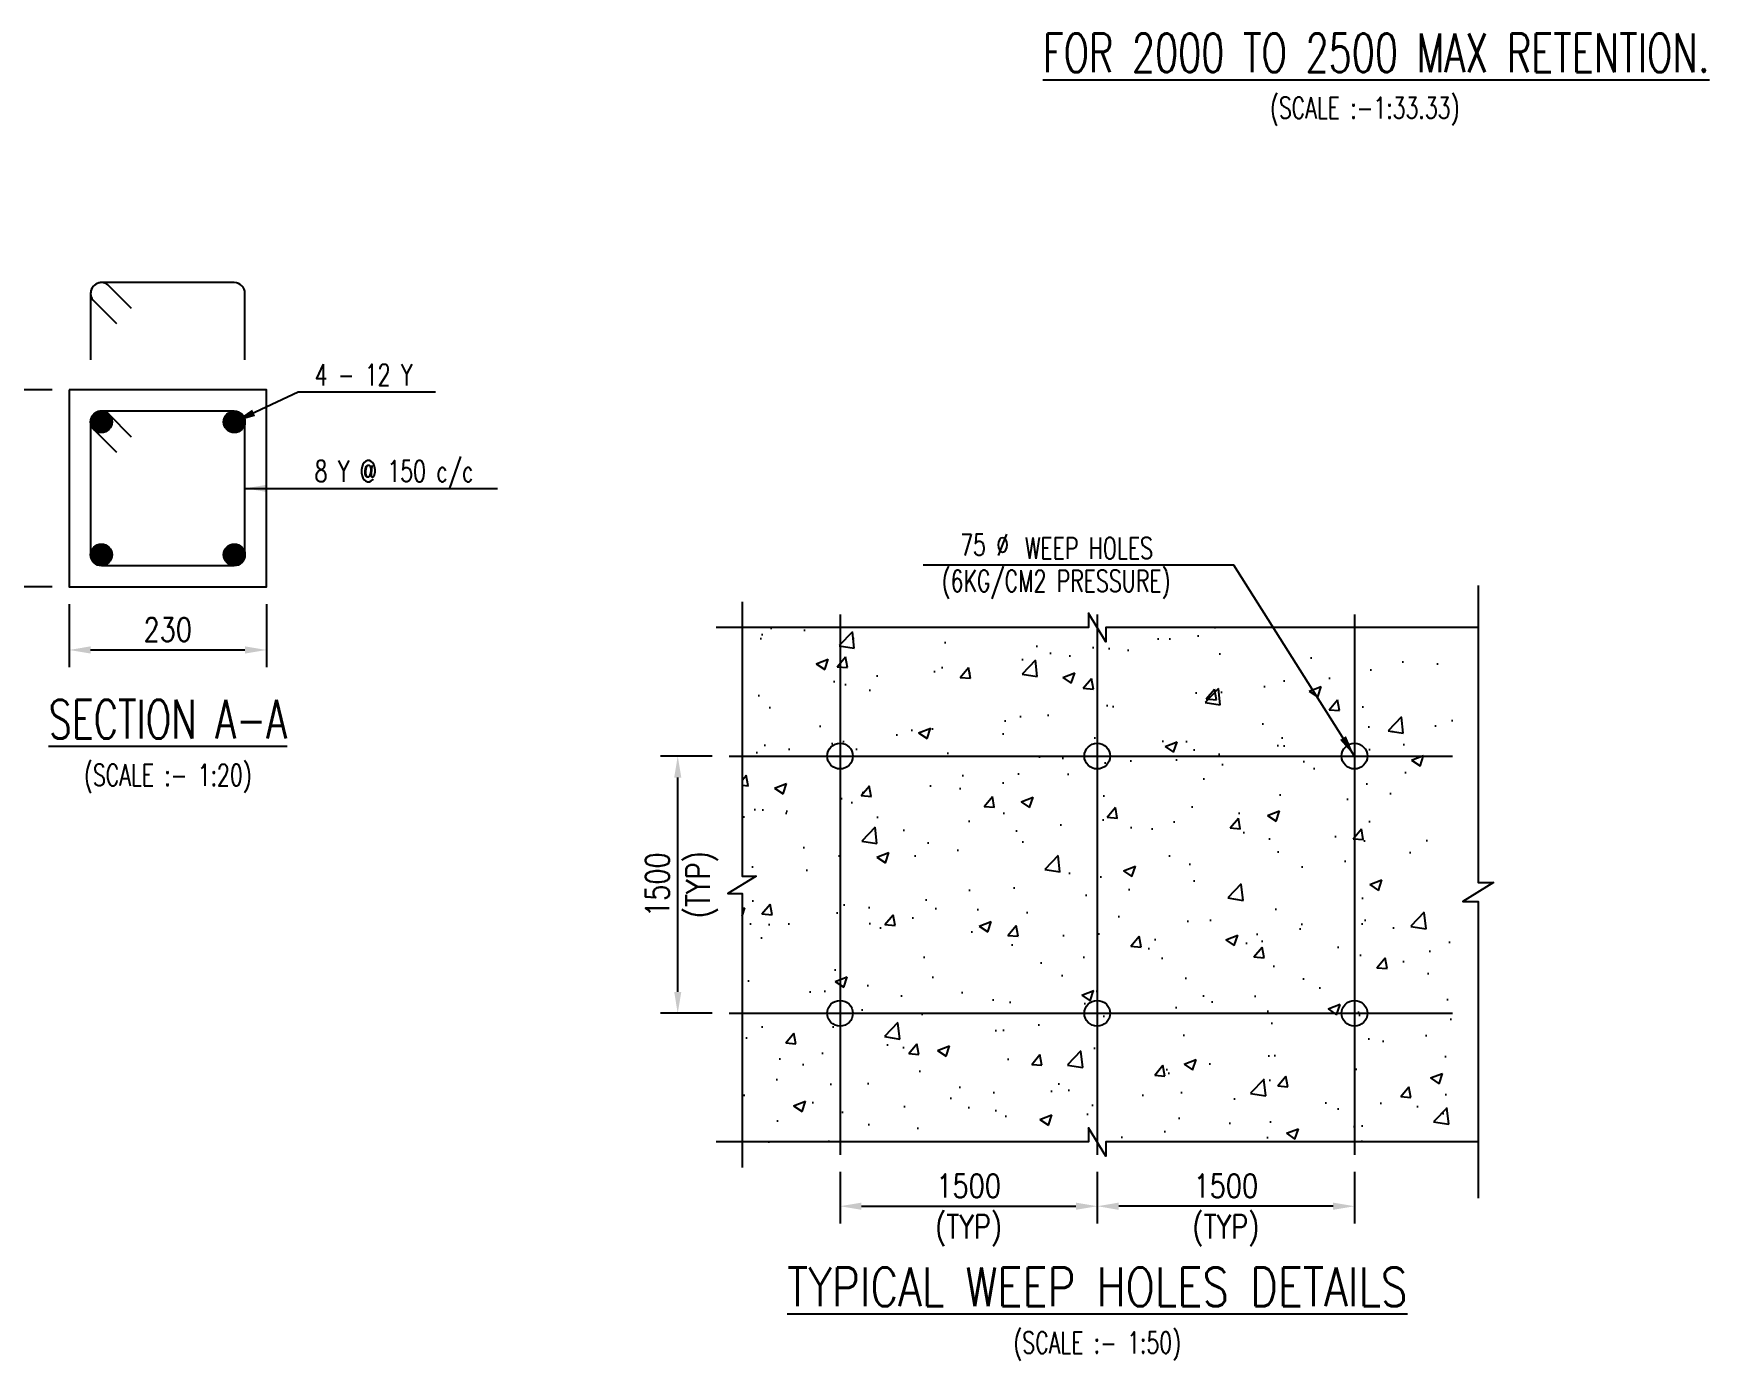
# Model space of a CAD drawing. Extents: x 345615 to 1272425, y -526289 to -156124.
# Drawn here: x 1039312 to 1058858, y -316209 to -300732 of the extents above; entities that cross this region are included whole.
import ezdxf
from ezdxf.enums import TextEntityAlignment as Align
from ezdxf.lldxf.tags import DXFTag

# ---------------------------------------------------------------- set-up
doc = ezdxf.new("R2010")
doc.units = 0
doc.header["$LTSCALE"] = 500
doc.header["$MEASUREMENT"] = 0
doc.header["$PDMODE"] = 35
doc.header["$PDSIZE"] = -15
doc.linetypes.add('CENTER2', pattern=[1.125, 0.75, -0.125, 0.125, -0.125])
doc.layers.get('DEFPOINTS').update_dxf_attribs({"color": 4})
for name, color, linetype in [('LINE CUT', 8, 'Continuous'), ('S-CENTER LINE', 8, 'CENTER2'), ('S-COLUMN', 1, 'Continuous'), ('S-CONCRET LINE', 4, 'Continuous'), ('S-DIM-1', 5, 'Continuous'), ('S-PCC', 9, 'Continuous'), ('S-REINFORCEMENT', 6, 'Continuous'), ('S-STIRUPS)', 3, 'Continuous'), ('S-TEXT', 2, 'Continuous'), ('S-TEXT-1', 4, 'Continuous'), ('S-TITIL', 6, 'Continuous')]:
    doc.layers.add(name, color=color, linetype=linetype)
doc.styles.add('ROMANS', font='simplex.shx', dxfattribs={"width": 0.8, "height": 275, "bigfont": 'bigfont.shx'})
tags = doc.linetypes.add('CENTER', pattern=[2, 1.25, -0.25, 0.25, -0.25]).pattern_tags.tags
tags[10:11] = [DXFTag(74, 4), DXFTag(75, 0), DXFTag(340, '0'), DXFTag(46, 1.0), DXFTag(50, 0.0), DXFTag(44, 0.0), DXFTag(45, 0.0)]
tags[8:9] = [DXFTag(74, 4), DXFTag(75, 0), DXFTag(340, '0'), DXFTag(46, 1.0), DXFTag(50, 0.0), DXFTag(44, 0.0), DXFTag(45, 0.0)]
tags[6:7] = [DXFTag(74, 4), DXFTag(75, 0), DXFTag(340, '0'), DXFTag(46, 1.0), DXFTag(50, 0.0), DXFTag(44, 0.0), DXFTag(45, 0.0)]
tags[4:5] = [DXFTag(74, 4), DXFTag(75, 0), DXFTag(340, '0'), DXFTag(46, 1.0), DXFTag(50, 0.0), DXFTag(44, 0.0), DXFTag(45, 0.0)]
doc.dimstyles.new('dim10', dxfattribs={"dimtxt": 250, "dimasz": 250, "dimexe": 200, "dimexo": 200, "dimgap": 100, "dimtad": 1, "dimdec": 0, "dimlfac": 0.1, "dimzin": 0, "dimdsep": 46, "dimtxsty": 'ROMANS', "dimcen": 0, "dimclrd": 5, "dimclre": 5, "dimclrt": 4, "dimadec": 0, "dimazin": 0, "dimtfac": 1, "dimtdec": 0, "dimtix": 1, "dimtofl": 0, "dimtmove": 2, "dimatfit": 3, "dimfxl": 0, "dimtolj": 1, "dimtzin": 0, "dimlwd": -1, "dimlwe": -1, "dimarcsym": 0})
doc.dimstyles.new('dim100', dxfattribs={"dimtxt": 250, "dimasz": 250, "dimexe": 200, "dimexo": 200, "dimgap": 100, "dimtad": 1, "dimdec": 0, "dimzin": 0, "dimdsep": 46, "dimtxsty": 'ROMANS', "dimcen": 0, "dimclrd": 5, "dimclre": 5, "dimclrt": 4, "dimadec": 0, "dimazin": 0, "dimtfac": 1, "dimtdec": 0, "dimtix": 1, "dimtofl": 0, "dimtmove": 2, "dimatfit": 3, "dimfxl": 0, "dimtolj": 1, "dimtzin": 0, "dimlwd": -1, "dimlwe": -1, "dimarcsym": 0})
doc.dimstyles.new('dim50', dxfattribs={"dimtxt": 250, "dimasz": 250, "dimexe": 200, "dimexo": 200, "dimgap": 100, "dimtad": 1, "dimdec": 0, "dimlfac": 0.5, "dimzin": 0, "dimdsep": 46, "dimtxsty": 'ROMANS', "dimcen": 0, "dimclrd": 5, "dimclre": 5, "dimclrt": 4, "dimadec": 0, "dimazin": 0, "dimtfac": 1, "dimtdec": 0, "dimtix": 1, "dimtofl": 0, "dimtmove": 2, "dimatfit": 3, "dimfxl": 0, "dimtolj": 1, "dimtzin": 0, "dimlwd": -1, "dimlwe": -1, "dimarcsym": 0})

# ---------------------------------------------------------------- blocks, each defined once
blk = doc.blocks.new('*D783')
at = {"layer": 'DEFPOINTS', "color": 0}
for p in [(1039728, -304887), (1039136, -307187), (1039728, -307187)]:
    blk.add_point(p, dxfattribs=at)
at = {"layer": 'S-DIM-1', "color": 5}
for p, q in [((1039528, -304887), (1038936, -304887)), ((1039136, -305137), (1039136, -306937)), ((1039528, -307187), (1038936, -307187))]:
    blk.add_line(p, q, dxfattribs=at)
for points in [[(1039094, -305137), (1039178, -305137), (1039136, -304887)], [(1039094, -306937), (1039178, -306937), (1039136, -307187)]]:
    blk.add_solid(points, dxfattribs=at)
at = {"layer": 'S-DIM-1', "color": 4, "insert": (1038899, -306037), "char_height": 275, "attachment_point": 5, "rotation": 90, "style": 'ROMANS'}
blk.add_mtext('\\A1;230', dxfattribs=at)
blk = doc.blocks.new('*D784')
at = {"layer": 'DEFPOINTS', "color": 0}
for p in [(1039728, -307187), (1042028, -307187), (1042028, -307922)]:
    blk.add_point(p, dxfattribs=at)
at = {"layer": 'S-DIM-1', "color": 5}
for p, q in [((1039728, -307387), (1039728, -308122)), ((1042028, -307387), (1042028, -308122)), ((1039978, -307922), (1041778, -307922))]:
    blk.add_line(p, q, dxfattribs=at)
for points in [[(1039978, -307880), (1039978, -307964), (1039728, -307922)], [(1041778, -307880), (1041778, -307964), (1042028, -307922)]]:
    blk.add_solid(points, dxfattribs=at)
at = {"layer": 'S-DIM-1', "color": 4, "insert": (1040878, -307685), "char_height": 275, "attachment_point": 5, "style": 'ROMANS'}
blk.add_mtext('\\A1;230', dxfattribs=at)
blk = doc.blocks.new('*D785')
at = {"layer": 'DEFPOINTS', "color": 0}
for p in [(1048718, -313810), (1051718, -313810), (1051718, -314410)]:
    blk.add_point(p, dxfattribs=at)
at = {"layer": 'S-DIM-1', "color": 5}
for p, q in [((1048718, -314010), (1048718, -314610)), ((1051718, -314010), (1051718, -314610)), ((1048968, -314410), (1051468, -314410))]:
    blk.add_line(p, q, dxfattribs=at)
for points in [[(1048968, -314368), (1048968, -314452), (1048718, -314410)], [(1051468, -314368), (1051468, -314452), (1051718, -314410)]]:
    blk.add_solid(points, dxfattribs=at)
at = {"layer": 'S-DIM-1', "color": 4, "char_height": 275, "style": 'ROMANS'}
for s, insert, attachment_point in [('\\A1;1500', (1050218, -314310), 8), ('\\A1;(TYP)', (1050218, -314510), 2)]:
    blk.add_mtext(s, dxfattribs=dict(at, insert=insert, attachment_point=attachment_point))
blk = doc.blocks.new('*D786')
at = {"layer": 'DEFPOINTS', "color": 0}
for p in [(1046825, -309160), (1047425, -309160), (1047425, -312160)]:
    blk.add_point(p, dxfattribs=at)
at = {"layer": 'S-DIM-1', "color": 5}
for p, q in [((1047225, -309160), (1046625, -309160)), ((1046825, -311910), (1046825, -309410)), ((1047225, -312160), (1046625, -312160))]:
    blk.add_line(p, q, dxfattribs=at)
for points in [[(1046784, -309410), (1046867, -309410), (1046825, -309160)], [(1046784, -311910), (1046867, -311910), (1046825, -312160)]]:
    blk.add_solid(points, dxfattribs=at)
at = {"layer": 'S-DIM-1', "color": 4, "char_height": 275, "rotation": 90, "style": 'ROMANS'}
for s, insert, attachment_point in [('\\A1;1500', (1046725, -310660), 8), ('\\A1;(TYP)', (1046925, -310660), 2)]:
    blk.add_mtext(s, dxfattribs=dict(at, insert=insert, attachment_point=attachment_point))
blk = doc.blocks.new('*D787')
at = {"layer": 'DEFPOINTS', "color": 0}
for p in [(1051718, -313810), (1054718, -313810), (1051718, -314410)]:
    blk.add_point(p, dxfattribs=at)
at = {"layer": 'S-DIM-1', "color": 5}
for p, q in [((1051718, -314010), (1051718, -314610)), ((1054718, -314010), (1054718, -314610)), ((1054468, -314410), (1051968, -314410))]:
    blk.add_line(p, q, dxfattribs=at)
for points in [[(1051968, -314368), (1051968, -314452), (1051718, -314410)], [(1054468, -314368), (1054468, -314452), (1054718, -314410)]]:
    blk.add_solid(points, dxfattribs=at)
at = {"layer": 'S-DIM-1', "color": 4, "char_height": 275, "style": 'ROMANS'}
for s, insert, attachment_point in [('\\A1;1500', (1053218, -314310), 8), ('\\A1;(TYP)', (1053218, -314510), 2)]:
    blk.add_mtext(s, dxfattribs=dict(at, insert=insert, attachment_point=attachment_point))

msp = doc.modelspace()

# ---------------------------------------------------------------- hatches: boundary and pattern name
at = {"layer": 'S-PCC'}
h = msp.add_hatch(dxfattribs=at)
h.set_pattern_fill('AR-CONC', color=256, scale=200)
h.set_pattern_definition([(50, (-15405760.8, 782154.5), (1434.520365, -125.50427), [150, -1650]), (355, (-15405760.8, 782154.5), (-277.50267, 1504.38427), [120, -1320]), (100.451444, (-15405641.3, 782144), (1157.01769, 1378.87998), [127.48038, -1402.28422]), (46.1842, (-15405760.8, 782554.5), (2134.48266, -331.03856), [225, -2475]), (96.635635, (-15405583, 782526.9), (1869.3239, 1948.2372), [191.22068, -2103.42752]), (351.184164, (-15405760.8, 782554.5), (1869.3239, 1948.2372), [180, -1980]), (21, (-15405560.8, 782454.5), (1193.814104, -805.23778), [150, -1650]), (326, (-15405560.8, 782454.5), (486.63066, 1450.30009), [120, -1320]), (71.451445, (-15405461.3, 782387.4), (1680.44475, 645.0623), [127.48038, -1402.28422]), (37.5, (-15405760.83, 782154.47), (24.31971, 665.787708), [0, -1304, 0, -1340, 0, -1325]), (7.5, (-15405760.8, 782154.5), (526.139075, 788.823424), [0, -764, 0, -1274, 0, -505]), (327.5, (-15406206.83, 782154.47), (1067.644872, -45.109743), [0, -500, 0, -1560, 0, -2070]), (317.5, (-15406406.8, 782154.5), (1166.37234, 200.209965), [0, -650, 0, -1036, 0, -1470])])
h.paths.add_polyline_path([(1047575.32, -307660.142), (1047575.32, -310558.799), (1047741.684, -310558.799), (1047408.955, -310761.485), (1047575.32, -310761.485), (1047575.32, -313660.142), (1055860.187, -313660.142), (1055860.187, -310761.485), (1055693.823, -310761.485), (1056026.551, -310558.799), (1055860.187, -310558.799), (1055860.187, -307660.142)])

# ---------------------------------------------------------------- linework, layer by layer
at = {"layer": 'LINE CUT'}
for points in [[(1056160.187, -307171.659), (1056160.187, -310634.975), (1056340.316, -310634.975), (1055980.058, -310854.432), (1056160.187, -310854.432), (1056160.187, -314317.748)], [(1047575.32, -307360.142), (1047575.32, -310558.799), (1047741.684, -310558.799), (1047408.955, -310761.485), (1047575.32, -310761.485), (1047575.32, -313960.142)], [(1056160.187, -307660.142), (1051819.096, -307660.142), (1051819.096, -307826.506), (1051616.41, -307493.778), (1051616.41, -307660.142), (1047275.32, -307660.142)], [(1056160.187, -313660.142), (1051819.096, -313660.142), (1051819.096, -313826.506), (1051616.41, -313493.778), (1051616.41, -313660.142), (1047275.32, -313660.142)]]:
    msp.add_lwpolyline(points, dxfattribs=at)
at = {"layer": 'S-CENTER LINE', "linetype": 'CENTER', "ltscale": 750}
for p, q in [((1048717.753, -307510.142), (1048717.753, -313810.142)), ((1051717.753, -307510.142), (1051717.753, -313810.142)), ((1054717.753, -307510.142), (1054717.753, -313810.142)), ((1047425.32, -309160.142), (1055860.187, -309160.142)), ((1047425.32, -312160.142), (1055860.187, -312160.142))]:
    msp.add_line(p, q, dxfattribs=at)
at = {"layer": 'S-COLUMN', "color": 4, "ltscale": 5, "elevation": -0.168}
msp.add_lwpolyline([(1039728.06, -304887.078), (1039728.06, -307187.078), (1042028.06, -307187.078), (1042028.06, -304887.078)], close=True, dxfattribs=at)
at = {"layer": 'S-CONCRET LINE'}
for centre in [(1048717.753, -309160.142), (1051717.753, -309160.142), (1054717.753, -309160.142), (1048717.753, -312160.142), (1051717.753, -312160.142), (1054717.753, -312160.142)]:
    msp.add_circle(centre, 150, dxfattribs=at)
at = {"layer": 'S-REINFORCEMENT', "color": 8, "const_width": 125, "elevation": -0.168}
for points in [[(1040103.059, -305199.566, -1), (1040103.059, -305324.566, -1)], [(1041653.062, -305199.566, 1), (1041653.062, -305324.566, 1)], [(1040103.059, -306874.59, 1), (1040103.059, -306749.59, 1)], [(1041653.062, -306874.59, -1), (1041653.062, -306749.59, -1)]]:
    msp.add_lwpolyline(points, format="xyb", close=True, dxfattribs=at)
at = {"layer": 'S-REINFORCEMENT', "color": 8}
for centre in [(1040103.059, -305262.066, -0.168), (1041653.062, -305262.066, -0.168), (1040103.059, -306812.09, -0.168), (1041653.062, -306812.09, -0.168)]:
    msp.add_circle(centre, 125, dxfattribs=at)
at = {"layer": 'S-STIRUPS)', "color": 8, "elevation": -0.168}
for points in [[(1041778.061, -304537.121), (1041778.061, -303762.224, 0.414213562), (1041653.061, -303637.224), (1040103.061, -303637.223, 0.668179418), (1040014.669, -303850.608), (1040279.836, -304115.777)], [(1040456.613, -303939.001), (1040191.447, -303673.832, 0.668179418), (1039978.06, -303762.223), (1039978.06, -304537.121)], [(1040456.613, -305438.845), (1040191.447, -305173.676, 0.668179418), (1039978.06, -305262.067), (1039978.06, -306812.088, 0.414213562), (1040103.06, -306937.088), (1041653.06, -306937.089, 0.414213562), (1041778.06, -306812.089), (1041778.061, -305262.068, 0.414213562), (1041653.061, -305137.068), (1040103.061, -305137.067, 0.668179418), (1040014.669, -305350.452), (1040279.836, -305615.621)]]:
    msp.add_lwpolyline(points, format="xyb", dxfattribs=at)

# ---------------------------------------------------------------- texts
at = {"layer": 'S-TEXT', "style": 'ROMANS', "width": 0.7}
for s, p in [('(SCALE :-1:33.33)', (1054836.818, -301598.045, 8.349)), ('(SCALE :- 1:20)', (1040878.06, -309380.317, -0.168)), ('(SCALE :- 1:50)', (1051717.753, -316000.842, -220.628))]:
    msp.add_text(s, height=250, dxfattribs=at).set_placement(p, align=Align.MIDDLE_CENTER)
at = {"layer": 'S-TEXT-1', "style": 'ROMANS', "width": 0.7}
for s, p in [('4 - 12 Y', (1042591.073, -304712.464, -0.168)), ('8 Y @ 150 c/c', (1042591.073, -305837.078, -0.168)), ('75 %%C', (1050119.071, -306696.357, -220.628)), ('WEEP HOLES', (1050874.637, -306734.854, 5.014)), (' (6KG/CM2 PRESSURE)', (1049782.188, -307117.417, -230.468))]:
    msp.add_text(s, height=250, dxfattribs=at).set_placement(p, align=Align.MIDDLE_LEFT)
at = {"layer": 'S-TITIL', "style": 'ROMANS'}
for s, width, p in [('%%UFOR 2000 TO 2500 MAX RETENTION.', 0.7, (1054969.844, -300957.1, 8.349)), ('%%USECTION A-A', 0.7, (1040878.06, -308730.317, -0.168)), ('%%UTYPICAL WEEP HOLES DETAILS', 0.8, (1051717.753, -315350.842, -220.628))]:
    msp.add_text(s, height=450, dxfattribs=dict(at, width=width)).set_placement(p, align=Align.MIDDLE_CENTER)

# ---------------------------------------------------------------- dimensions: what is measured, and where the dimension line sits
at = {"layer": 'S-DIM-1'}
for base, p1, p2, angle, picture, middle in [((1039136.013, -307187.078, -0.168), (1039728.06, -304887.078, -0.168), (1039728.06, -307187.078, -0.168), 90, '*D783', (1038898.513, -306037.078, -0.168)), ((1042028.06, -307922.167, -0.168), (1039728.06, -307187.078, -0.168), (1042028.06, -307187.078, -0.168), 180, '*D784', (1040878.06, -307684.667, -0.168))]:
    dim = msp.add_linear_dim(base=base, p1=p1, p2=p2, angle=angle, dimstyle='dim10', dxfattribs=at)
    dim.commit()
    dim.dimension.update_dxf_attribs({"geometry": picture, "text_midpoint": middle})
for base, p1, p2, angle, picture, middle in [((1046825.32, -309160.142), (1047425.32, -312160.142), (1047425.32, -309160.142), 90, '*D786', (1046825.32, -310660.142)), ((1051717.753, -314410.142), (1054717.753, -313810.142), (1051717.753, -313810.142), 180, '*D787', (1053217.753, -314410.142))]:
    dim = msp.add_linear_dim(base=base, p1=p1, p2=p2, angle=angle, text='<>\\X(TYP)', dimstyle='dim50', dxfattribs=at)
    dim.commit()
    dim.dimension.update_dxf_attribs({"geometry": picture, "text_midpoint": middle})
dim = msp.add_linear_dim(base=(1051717.753, -314410.142), p1=(1048717.753, -313810.142), p2=(1051717.753, -313810.142), text='<>\\X(TYP)', dimstyle='dim50', dxfattribs=at)
dim.commit()
dim.dimension.update_dxf_attribs({"geometry": '*D785', "text_midpoint": (1050217.753, -314410.142)})

# ---------------------------------------------------------------- leaders
for points, override in [([(1041653.062, -305262.066, -0.168), (1042400.218, -304912.464, -0.168), (1043998.515, -304912.464, -0.168)], {"dimgap": 100, "dimtad": 0}), ([(1041778.06, -306037.078, -0.168), (1044725.172, -306037.078, -0.168)], {"dimtad": 0}), ([(1054717.753, -309160.142, 5.014), (1053308.996, -306934.854, 5.014), (1049688.203, -306934.854, 5.014)], {"dimgap": 100, "dimtad": 0})]:
    msp.add_leader(points, dimstyle='dim100', override=override, dxfattribs=at)

doc.saveas('drawing.dxf')
